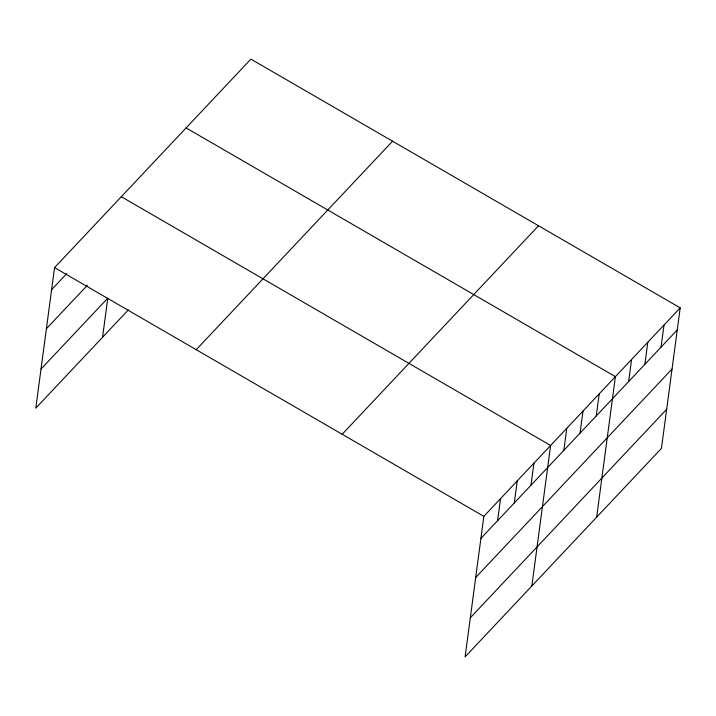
<?xml version="1.0" encoding="UTF-8"?>
<svg xmlns="http://www.w3.org/2000/svg" width="716" height="716" viewBox="0 0 716 716"><rect width="100%" height="100%" fill="white"/><g stroke="black" fill="none" stroke-linecap="round" stroke-linejoin="round"><path stroke-width="1.07" d="M680.2 307.844L483.846 516.343L465.096 656.885L661.45 448.386L680.2 307.844L250.904 59.115L54.55 267.614L35.8 408.156L128.334 309.894M102.558 337.263L107.776 298.169L41.018 369.053M497.593 520.693L500.538 498.622M514.285 502.972L517.229 480.901M530.977 485.251L533.921 463.18M531.854 586.001L550.613 445.459L121.308 196.721M563.859 450.328L566.803 428.257M580.058 433.126L583.003 411.056M596.258 415.924L599.202 393.854M596.652 517.194L615.402 376.652L186.106 127.922M628.657 381.521L631.602 359.45M644.856 364.319L647.801 342.248M661.056 347.126L664 325.046M51.606 289.685L66.776 273.575M46.388 328.778L87.361 285.281M196.22 349.694L392.574 141.195M342.185 434.263L538.53 225.764M480.901 538.414L677.255 329.924M475.692 577.517L672.038 369.017M470.314 617.792L666.668 409.292M54.55 267.614L483.846 516.343"/></g></svg>
